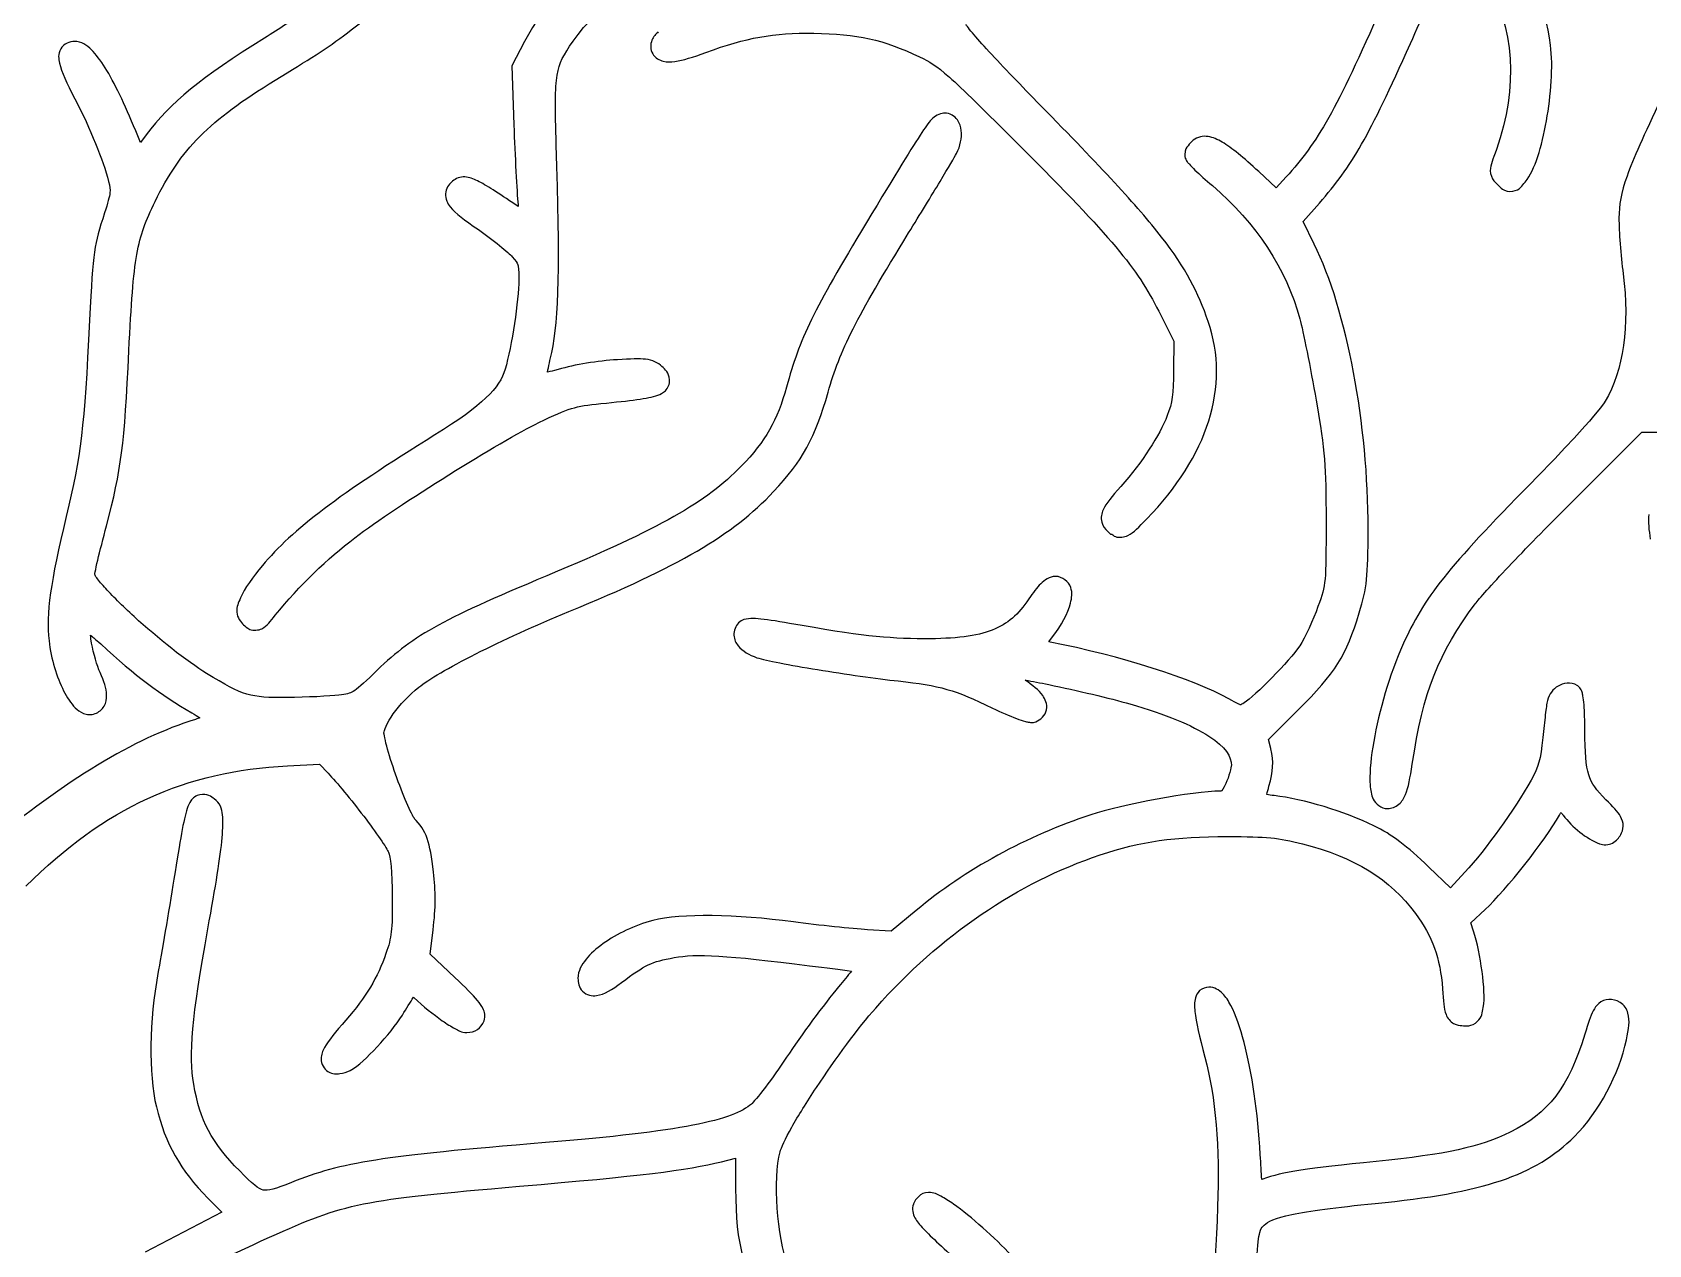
# Model space of a CAD drawing. Extents: x 3 to 173, y 187 to 306.
# Drawn here: x 16.03 to 23.9, y 216.8 to 222.7 of the extents above; entities that cross this region are included whole.
import ezdxf

# ---------------------------------------------------------------- set-up
doc = ezdxf.new("R2010")
doc.units = 0
doc.layers.add('Layer_1', color=7, linetype='CONTINUOUS')

msp = doc.modelspace()

# ---------------------------------------------------------------- linework, layer by layer
at = {"layer": 'Layer_1', "color": 7}
for points in [[(18.424371, 222.657392), (18.361532, 222.538881), (18.372005, 222.251698)], [(16.581107, 222.203189), (16.552995, 222.165707), (16.529844, 222.222482)], [(22.134601, 221.998138), (22.086094, 221.945221), (22.000655, 222.024046)], [(18.3924, 221.863092), (18.392951, 221.854269), (18.367044, 221.871908), (18.366493, 221.871908)], [(22.271302, 221.671268), (22.217834, 221.780409), (22.296107, 221.870257)], [(21.513381, 221.344395), (21.587244, 221.197773), (21.586141, 221.057215)], [(23.506024, 220.394653), (23.86707, 220.754596), (23.955265, 220.754596)], [(21.263681, 220.272834), (21.278012, 220.257953), (21.285729, 220.257953)], [(20.984766, 219.732644), (20.9776, 219.733745), (20.996893, 219.758549)], [(22.059635, 219.212847), (22.059635, 219.213398), (22.049162, 219.258598), (22.19303, 219.402464)], [(17.270126, 219.129614), (17.425018, 219.13733), (17.46691, 219.093786)], [(23.00497, 218.611471), (22.934965, 218.535954), (22.829683, 218.636826)], [(23.047413, 218.324288), (23.034184, 218.36563), (23.104188, 218.430674)], [(20.332127, 218.425159), (20.210859, 218.323737), (20.094553, 218.331453)], [(18.085373, 218.09829), (17.964657, 218.212392), (17.978989, 218.331453)], [(17.883077, 218.00293), (17.886936, 217.999622)], [(19.383485, 217.201464), (19.451836, 217.218549), (19.452387, 217.070273)], [(16.881519, 217.023971), (16.94987, 216.955069), (16.576146, 216.761042)], [(20.318346, 216.995859), (20.318346, 216.995309)]]:
    msp.add_lwpolyline(points, dxfattribs=at)
for points in [[(21.757018, 218.051988)], [(20.39276, 217.052083)]]:
    msp.add_lwpolyline(points, close=True, dxfattribs=at)
for points in [[(23.42224, 222.640303), (23.398267, 222.829689), (23.319371, 223.048343), (23.223802, 223.152382)], [(18.855972, 223.103876), (18.666409, 222.992709), (18.522583, 222.844195), (18.424371, 222.657392)], [(18.660291, 222.659046), (18.783051, 222.838559), (19.027274, 222.997123), (19.366398, 223.106631)], [(17.209492, 222.469426), (17.53444, 222.667992), (17.564568, 222.690426), (17.981194, 223.05151)], [(22.739835, 222.648019), (22.797685, 222.777102), (22.866373, 222.929494), (22.89197, 222.985916)], [(23.101984, 222.987569), (23.247358, 222.715281), (23.265762, 222.442384), (23.158759, 222.131533)], [(17.357769, 222.804015), (17.300882, 222.765827), (17.229438, 222.719605), (17.157127, 222.674481)], [(22.600929, 222.831024), (22.376838, 222.322592), (22.28907, 222.167124), (22.134601, 221.998138)], [(19.075907, 222.704797), (19.063306, 222.693621), (19.052268, 222.681937), (19.044488, 222.664007)], [(19.307969, 222.604475), (19.506, 222.677371), (19.636149, 222.700262), (19.833277, 222.698182)], [(19.833277, 222.698182), (20.041149, 222.695924), (20.176514, 222.666022), (20.348112, 222.583529)], [(20.606081, 222.699285), (20.585953, 222.722653), (20.570744, 222.745378), (20.574662, 222.737868)], [(20.68766, 222.608333), (20.65424, 222.644641), (20.626208, 222.675903), (20.606081, 222.699285)], [(16.164388, 222.622114), (16.149981, 222.596432), (16.153962, 222.573487), (16.158876, 222.552109)], [(16.231085, 222.657942), (16.210703, 222.657942), (16.178795, 222.647811), (16.164388, 222.622114)], [(16.314319, 222.617153), (16.291634, 222.639194), (16.266343, 222.657942), (16.231085, 222.657942)], [(16.381016, 222.530062), (16.358319, 222.566389), (16.337003, 222.595117), (16.314319, 222.617153)], [(17.157127, 222.674481), (16.848303, 222.481754), (16.699297, 222.360994), (16.581107, 222.203189)], [(18.583121, 222.493681), (18.593854, 222.556887), (18.613359, 222.590424), (18.660291, 222.659046)], [(19.044488, 222.664007), (19.036707, 222.646058), (19.036022, 222.617243), (19.048346, 222.59731)], [(19.156936, 222.560928), (19.196492, 222.566375), (19.24398, 222.580938), (19.307969, 222.604475)], [(20.937912, 222.346507), (20.843499, 222.442768), (20.754503, 222.535718), (20.68766, 222.608333)], [(22.296107, 221.870257), (22.458731, 222.056631), (22.535136, 222.191285), (22.739835, 222.648019)], [(23.402396, 222.271541), (23.424991, 222.397779), (23.435512, 222.535444), (23.42224, 222.640303)], [(16.158876, 222.552109), (16.168703, 222.509352), (16.192876, 222.457923), (16.233841, 222.378477)], [(16.529844, 222.222482), (16.476159, 222.354339), (16.426407, 222.457404), (16.381016, 222.530062)], [(19.048346, 222.59731), (19.060047, 222.578373), (19.081188, 222.565865), (19.10016, 222.561479)], [(19.10016, 222.561479), (19.119134, 222.557104), (19.137158, 222.558219), (19.156936, 222.560928)], [(20.348112, 222.583529), (20.399151, 222.559004), (20.428019, 222.542296), (20.493633, 222.484311)], [(16.624653, 221.879077), (16.749638, 222.133559), (16.885637, 222.271529), (17.209492, 222.469426)], [(18.578711, 222.154684), (18.572928, 222.33346), (18.572385, 222.430474), (18.583121, 222.493681)], [(20.493633, 222.484311), (20.559247, 222.426323), (20.658513, 222.328281), (20.83704, 222.149722)], [(16.233841, 222.378477), (16.310597, 222.229617), (16.370034, 222.083107), (16.397552, 221.976641)], [(23.962982, 222.383989), (23.875564, 222.197909), (23.824724, 222.085943), (23.794861, 222.002549)], [(20.471033, 222.309576), (20.457117, 222.309576), (20.428537, 222.299627), (20.412604, 222.284218)], [(20.532769, 222.277052), (20.520569, 222.29424), (20.495929, 222.309576), (20.471033, 222.309576)], [(21.527713, 221.705442), (21.408731, 221.858212), (21.230233, 222.048467), (20.937912, 222.346507)], [(18.372005, 222.251698), (18.37759, 222.100384), (18.386993, 221.92752), (18.3924, 221.863092)], [(20.359688, 222.214766), (20.314091, 222.146036), (20.236661, 222.018813), (20.089592, 221.775448)], [(20.412604, 222.284218), (20.39667, 222.268809), (20.382486, 222.249129), (20.359688, 222.214766)], [(20.52891, 222.112791), (20.547867, 222.149511), (20.555334, 222.188308), (20.55151, 222.224136)], [(20.55151, 222.224136), (20.549591, 222.242057), (20.544969, 222.259871), (20.532769, 222.277052)], [(23.359952, 222.097356), (23.376866, 222.148401), (23.391098, 222.208422), (23.402396, 222.271541)], [(18.556662, 221.143755), (18.59322, 221.307715), (18.597427, 221.57617), (18.578711, 222.154684)], [(20.83704, 222.149722), (21.287807, 221.698875), (21.406565, 221.556618), (21.513381, 221.344395)], [(21.656697, 222.150273), (21.649678, 222.140592), (21.64016, 222.134327), (21.64016, 222.106175)], [(21.681502, 222.176731), (21.671768, 222.168631), (21.663716, 222.159925), (21.656697, 222.150273)], [(21.754262, 222.194923), (21.730417, 222.198677), (21.701433, 222.193241), (21.681502, 222.176731)], [(21.823164, 222.167361), (21.799714, 222.181359), (21.778106, 222.191141), (21.754262, 222.194923)], [(22.000655, 222.024046), (21.925916, 222.093269), (21.870064, 222.139393), (21.823164, 222.167361)], [(23.158759, 222.131533), (23.140886, 222.079613), (23.130174, 222.061968), (23.128993, 222.028454)], [(20.448433, 221.976091), (20.490505, 222.045907), (20.518474, 222.092589), (20.52891, 222.112791)], [(21.64016, 222.106175), (21.64016, 222.106065), (21.641235, 222.096396), (21.641263, 222.096255)], [(21.641263, 222.096255), (21.641289, 222.096123), (21.642296, 222.091474), (21.642917, 222.08964)], [(21.642917, 222.08964), (21.644158, 222.085915), (21.645683, 222.083459), (21.646775, 222.081371)], [(21.646775, 222.081371), (21.648948, 222.077222), (21.650591, 222.074344), (21.652287, 222.072001)], [(21.652287, 222.072001), (21.65568, 222.067316), (21.659078, 222.063966), (21.66276, 222.059874)], [(21.66276, 222.059874), (21.670129, 222.051718), (21.679162, 222.04243), (21.690321, 222.031762)], [(23.298216, 221.973333), (23.325383, 222.0049), (23.343039, 222.046313), (23.359952, 222.097356)], [(16.397552, 221.976641), (16.404328, 221.950394), (16.406278, 221.939348), (16.404167, 221.920417)], [(18.067734, 221.972783), (18.055359, 221.960422), (18.041019, 221.942227), (18.039071, 221.916559)], [(18.125612, 221.998138), (18.103545, 221.997856), (18.080674, 221.985709), (18.067734, 221.972783)], [(18.187348, 221.982703), (18.16672, 221.992073), (18.147679, 221.998533), (18.125612, 221.998138)], [(18.366493, 221.871908), (18.280889, 221.929541), (18.228514, 221.964026), (18.187348, 221.982703)], [(20.295195, 221.725285), (20.351707, 221.817073), (20.406362, 221.906272), (20.448433, 221.976091)], [(21.690321, 222.031762), (21.712637, 222.010398), (21.74225, 221.983674), (21.775208, 221.955694)], [(23.128993, 222.028454), (23.1284, 222.01169), (23.1374, 221.989211), (23.146081, 221.978845)], [(23.146081, 221.978845), (23.154762, 221.968488), (23.160174, 221.964774), (23.166476, 221.958452)], [(23.238134, 221.928133), (23.275632, 221.935724), (23.282243, 221.954774), (23.298216, 221.973333)], [(23.794861, 222.002549), (23.764998, 221.919152), (23.756505, 221.861644), (23.755725, 221.798048)], [(16.404167, 221.920417), (16.40205, 221.90148), (16.394335, 221.87278), (16.37826, 221.822852)], [(18.039071, 221.916559), (18.037124, 221.890876), (18.048839, 221.868536), (18.062222, 221.852065)], [(21.775208, 221.955694), (21.988184, 221.774894), (22.135966, 221.548755), (22.201298, 221.306363)], [(23.166476, 221.958452), (23.172975, 221.951961), (23.178738, 221.945492), (23.189076, 221.938606)], [(23.189076, 221.938606), (23.199411, 221.93172), (23.219384, 221.924323), (23.238134, 221.928133)], [(16.37826, 221.822852), (16.325676, 221.659499), (16.323345, 221.652224), (16.305499, 221.299748)], [(16.535356, 221.620556), (16.553221, 221.720564), (16.578047, 221.78418), (16.624653, 221.879077)], [(18.062222, 221.852065), (18.088991, 221.819127), (18.129625, 221.790281), (18.199475, 221.741824)], [(18.199475, 221.741824), (18.268118, 221.694201), (18.349515, 221.626347), (18.364288, 221.609532)], [(20.089592, 221.775448), (19.832368, 221.349806), (19.764476, 221.210594), (19.700434, 220.974532)], [(23.755725, 221.798048), (23.755047, 221.733851), (23.764329, 221.615806), (23.77612, 221.526299)], [(19.903281, 220.950278), (19.961482, 221.155431), (20.0383, 221.308048), (20.295195, 221.725285)], [(21.754813, 221.293686), (21.705917, 221.435737), (21.646694, 221.552673), (21.527713, 221.705442)], [(22.533681, 220.282757), (22.534301, 220.790667), (22.431143, 221.346913), (22.271302, 221.671268)], [(16.496771, 221.151471), (16.507947, 221.383441), (16.517492, 221.520547), (16.535356, 221.620556)], [(18.364288, 221.609532), (18.382647, 221.588648), (18.387886, 221.580943), (18.391298, 221.569843)], [(18.391298, 221.569843), (18.394713, 221.558752), (18.396287, 221.537969), (18.396259, 221.497634)], [(23.77612, 221.526299), (23.809278, 221.275138), (23.775809, 221.054096), (23.689028, 220.90563)], [(18.396259, 221.497634), (18.396196, 221.397727), (18.362353, 221.172717), (18.329562, 221.061623)], [(16.305499, 221.299748), (16.27862, 220.769043), (16.264456, 220.64771), (16.191398, 220.34394)], [(21.455504, 220.332917), (21.752255, 220.637384), (21.863199, 220.978816), (21.754813, 221.293686)], [(22.201298, 221.306363), (22.216354, 221.250503), (22.253232, 221.067945), (22.280121, 220.910592)], [(16.38763, 220.298742), (16.460093, 220.574936), (16.474428, 220.687642), (16.496771, 221.151471)], [(18.536268, 221.047292), (18.541681, 221.074695), (18.54876, 221.108305), (18.556662, 221.143755)], [(18.876367, 221.107924), (18.78088, 221.102365), (18.668701, 221.083995), (18.588082, 221.060519)], [(19.014171, 221.110131), (18.982192, 221.113264), (18.942981, 221.111875), (18.876367, 221.107924)], [(19.092995, 221.075404), (19.076098, 221.092281), (19.04615, 221.106985), (19.014171, 221.110131)], [(18.329562, 221.061623), (18.302203, 220.968936), (18.22159, 220.887224), (17.987808, 220.741919)], [(18.588082, 221.060519), (18.560935, 221.052617), (18.552265, 221.051158), (18.536268, 221.047292)], [(19.131029, 221.009257), (19.128263, 221.046908), (19.108993, 221.059413), (19.092995, 221.075404)], [(21.586141, 221.057215), (21.585295, 220.938529), (21.579806, 220.898569), (21.555273, 220.836175)], [(19.073151, 220.935396), (19.085944, 220.940025), (19.097896, 220.94535), (19.110083, 220.956893)], [(19.110083, 220.956893), (19.122269, 220.968436), (19.132417, 220.990432), (19.131029, 221.009257)], [(19.700434, 220.974532), (19.656598, 220.812963), (19.598286, 220.710558), (19.479948, 220.589231)], [(19.637044, 220.465208), (19.777383, 220.614312), (19.84053, 220.729086), (19.903281, 220.950278)], [(18.493824, 220.801451), (18.644611, 220.874112), (18.664749, 220.880535), (18.79589, 220.894053)], [(18.79589, 220.894053), (18.943914, 220.909322), (19.021976, 220.916885), (19.073151, 220.935396)], [(22.280121, 220.910592), (22.324357, 220.651706), (22.328208, 220.599684), (22.328629, 220.320239)], [(23.689028, 220.90563), (23.68068, 220.89135), (23.633162, 220.832041), (23.563902, 220.7557)], [(17.597548, 220.240864), (17.807225, 220.398991), (18.309755, 220.712748), (18.493824, 220.801451)], [(21.555273, 220.836175), (21.516159, 220.736647), (21.436155, 220.612483), (21.329275, 220.490563)], [(17.987808, 220.741919), (17.519934, 220.451128), (17.294827, 220.282565), (17.147205, 220.105265)], [(23.563902, 220.7557), (23.494642, 220.679356), (23.40112, 220.581162), (23.29105, 220.469066)], [(19.479948, 220.589231), (19.306572, 220.411479), (19.092965, 220.290019), (18.533511, 220.055656)], [(21.329275, 220.490563), (21.284292, 220.439252), (21.258224, 220.41085), (21.242734, 220.377014)], [(18.639896, 219.880921), (19.176392, 220.101317), (19.437245, 220.252926), (19.637044, 220.465208)], [(23.29105, 220.469066), (22.902438, 220.073306), (22.797071, 219.937487), (22.691879, 219.693508)], [(16.191398, 220.34394), (16.114803, 220.025481), (16.092202, 219.871633), (16.107613, 219.738706)], [(21.242734, 220.377014), (21.23499, 220.360109), (21.230563, 220.337537), (21.23612, 220.316932)], [(21.362348, 220.251338), (21.394421, 220.267198), (21.41472, 220.291063), (21.455504, 220.332917)], [(22.328629, 220.320239), (22.32884, 220.169849), (22.328652, 220.09145), (22.323667, 220.040221)], [(23.21829, 220.099753), (23.300444, 220.18657), (23.403127, 220.291876), (23.506024, 220.394653)], [(23.900694, 220.353863), (23.897957, 220.318221), (23.901006, 220.27772), (23.908412, 220.233699)], [(16.345187, 220.131173), (16.355954, 220.176684), (16.371225, 220.23621), (16.38763, 220.298742)], [(17.209492, 219.863282), (17.327632, 220.007348), (17.463964, 220.140125), (17.597548, 220.240864)], [(21.23612, 220.316932), (21.24168, 220.296329), (21.253583, 220.282927), (21.263681, 220.272834)], [(21.285729, 220.257953), (21.291295, 220.253999), (21.293943, 220.249311), (21.302266, 220.246376)], [(21.302266, 220.246376), (21.321372, 220.239603), (21.346312, 220.243407), (21.362348, 220.251338)], [(22.490135, 219.874306), (22.528403, 220.000645), (22.533258, 220.046165), (22.533681, 220.282757)], [(16.332509, 220.074949), (16.33541, 220.088862), (16.339805, 220.108417), (16.345187, 220.131173)], [(17.147205, 220.105265), (17.102068, 220.051056), (17.058827, 219.991964), (17.040269, 219.947618)], [(23.055681, 219.918953), (23.072883, 219.941898), (23.136136, 220.012936), (23.21829, 220.099753)], [(16.330304, 220.063372), (16.330646, 220.065717), (16.330596, 220.065813), (16.332509, 220.074949)], [(16.336367, 220.050144), (16.332492, 220.055842), (16.331145, 220.060696), (16.330304, 220.063372)], [(16.377157, 220.000535), (16.359245, 220.020573), (16.344775, 220.037786), (16.336367, 220.050144)], [(18.533511, 220.055656), (17.998277, 219.83143), (17.878991, 219.763415), (17.687947, 219.578302)], [(20.939015, 220.01652), (20.919999, 219.99795), (20.901836, 219.973631), (20.881137, 219.942657)], [(21.011775, 220.052348), (20.978775, 220.052348), (20.958032, 220.035076), (20.939015, 220.01652)], [(21.085087, 219.998881), (21.076304, 220.026088), (21.04192, 220.052348), (21.011775, 220.052348)], [(22.323667, 220.040221), (22.318683, 219.988992), (22.309824, 219.963505), (22.289492, 219.905175)], [(16.522127, 219.856667), (16.464379, 219.909327), (16.412984, 219.960468), (16.377157, 220.000535)], [(17.040269, 219.947618), (17.030143, 219.923376), (17.02118, 219.90629), (17.02263, 219.878714)], [(20.881137, 219.942657), (20.829589, 219.865509), (20.778403, 219.820887), (20.702543, 219.791073)], [(21.083984, 219.922814), (21.090461, 219.948014), (21.093872, 219.971678), (21.085087, 219.998881)], [(16.875456, 219.579956), (16.779821, 219.637928), (16.637622, 219.751344), (16.522127, 219.856667)], [(17.02263, 219.878714), (17.024069, 219.851144), (17.042338, 219.829305), (17.055703, 219.816427)], [(17.143898, 219.797688), (17.173266, 219.813351), (17.183556, 219.831662), (17.209492, 219.863282)], [(18.186797, 219.675316), (18.316743, 219.740958), (18.475479, 219.813374), (18.639896, 219.880921)], [(19.515226, 219.846193), (19.501041, 219.844782), (19.484573, 219.843072), (19.46727, 219.825797)], [(19.561528, 219.846193), (19.54366, 219.847605), (19.529411, 219.847605), (19.515226, 219.846193)], [(19.715317, 219.823593), (19.646251, 219.835729), (19.597264, 219.843399), (19.561528, 219.846193)], [(20.996893, 219.758549), (21.040974, 219.815287), (21.071031, 219.872409), (21.083984, 219.922814)], [(22.19303, 219.402464), (22.375418, 219.584209), (22.427241, 219.666644), (22.490135, 219.874306)], [(22.289492, 219.905175), (22.267883, 219.843013), (22.224519, 219.751096), (22.200746, 219.715005)], [(22.748655, 219.13733), (22.801726, 219.490452), (22.876635, 219.680247), (23.055681, 219.918953)], [(17.055703, 219.816427), (17.062719, 219.809654), (17.070074, 219.801125), (17.086571, 219.79438)], [(17.086571, 219.79438), (17.103067, 219.787635), (17.129213, 219.78987), (17.143898, 219.797688)], [(19.46727, 219.825797), (19.452549, 219.811096), (19.44297, 219.787629), (19.444119, 219.766268)], [(20.371814, 219.748629), (20.183569, 219.749194), (20.059262, 219.763192), (19.715317, 219.823593)], [(20.702543, 219.791073), (20.626684, 219.761259), (20.522503, 219.748113), (20.371814, 219.748629)], [(16.107613, 219.738706), (16.117914, 219.649908), (16.145197, 219.562157), (16.17872, 219.49562)], [(16.314319, 219.727683), (16.310613, 219.745406), (16.312062, 219.74995), (16.309909, 219.766268)], [(16.309909, 219.766268), (16.327477, 219.751113), (16.331378, 219.748996), (16.359518, 219.723272)], [(16.356211, 219.584367), (16.341736, 219.617396), (16.325336, 219.674952), (16.314319, 219.727683)], [(16.359518, 219.723272), (16.530226, 219.567208), (16.649475, 219.476686), (16.803798, 219.387582)], [(19.444119, 219.766268), (19.445276, 219.744904), (19.454104, 219.728095), (19.465065, 219.714452)], [(19.465065, 219.714452), (19.486985, 219.687161), (19.518026, 219.669308), (19.556016, 219.656577)], [(21.855686, 219.455381), (21.680272, 219.554333), (21.326165, 219.664976), (20.984766, 219.732644)], [(22.200746, 219.715005), (22.150509, 219.638732), (21.981555, 219.468797), (21.929549, 219.436641)], [(22.691879, 219.693508), (22.626893, 219.542788), (22.578829, 219.364375), (22.55628, 219.220563)], [(17.909535, 219.512708), (17.954575, 219.549005), (18.056851, 219.609674), (18.186797, 219.675316)], [(19.556016, 219.656577), (19.580309, 219.648449), (19.617091, 219.640603), (19.668463, 219.630669)], [(19.668463, 219.630669), (19.719836, 219.620735), (19.783513, 219.609841), (19.851467, 219.598699)], [(16.388181, 219.473573), (16.386968, 219.507916), (16.375126, 219.541196), (16.356211, 219.584367)], [(17.267921, 219.462549), (17.083074, 219.461138), (17.057452, 219.469633), (16.875456, 219.579956)], [(17.687947, 219.578302), (17.636366, 219.528324), (17.608282, 219.503344), (17.589831, 219.492312)], [(19.851467, 219.598699), (19.987375, 219.576375), (20.139844, 219.554246), (20.245035, 219.543025)], [(20.245035, 219.543025), (20.447548, 219.521406), (20.521291, 219.499941), (20.703095, 219.411286)], [(20.948385, 219.473019), (20.931285, 219.498222), (20.896024, 219.522789), (20.863498, 219.547436)], [(20.863498, 219.547436), (20.900341, 219.54055), (20.934189, 219.534417), (20.9776, 219.525386)], [(23.552326, 219.520977), (23.520166, 219.540874), (23.483881, 219.533263), (23.459171, 219.51822)], [(16.17872, 219.49562), (16.195481, 219.462354), (16.21332, 219.434211), (16.235495, 219.412387)], [(16.376055, 219.420656), (16.386045, 219.437815), (16.388785, 219.456399), (16.388181, 219.473573)], [(17.519275, 219.474123), (17.477693, 219.46893), (17.359766, 219.46317), (17.267921, 219.462549)], [(17.589831, 219.492312), (17.571379, 219.481277), (17.558822, 219.47909), (17.519275, 219.474123)], [(17.784961, 219.383174), (17.81634, 219.426289), (17.861316, 219.473846), (17.909535, 219.512708)], [(20.967127, 219.403017), (20.97228, 219.431716), (20.960905, 219.454588), (20.948385, 219.473019)], [(20.9776, 219.525386), (21.11595, 219.49656), (21.275258, 219.459433), (21.373372, 219.431129)], [(21.911359, 219.426168), (21.911464, 219.42645), (21.894126, 219.433703), (21.855686, 219.455381)], [(23.459171, 219.51822), (23.434462, 219.503234), (23.414865, 219.479513), (23.407357, 219.447665)], [(23.560043, 219.514913), (23.55787, 219.516888), (23.552445, 219.520893), (23.552326, 219.520977)], [(23.565556, 219.509401), (23.564144, 219.511094), (23.562205, 219.512909), (23.560043, 219.514913)], [(23.571068, 219.500581), (23.569741, 219.503121), (23.568358, 219.505929), (23.565556, 219.509401)], [(23.576029, 219.488454), (23.574984, 219.491728), (23.573743, 219.495614), (23.571068, 219.500581)], [(23.580438, 219.470265), (23.579394, 219.476389), (23.578125, 219.481878), (23.576029, 219.488454)], [(23.585399, 219.427271), (23.584073, 219.444205), (23.582549, 219.458042), (23.580438, 219.470265)], [(16.235495, 219.412387), (16.246583, 219.401465), (16.258928, 219.391869), (16.275182, 219.385378)], [(16.275182, 219.385378), (16.291438, 219.378887), (16.313017, 219.376824), (16.332509, 219.384275)], [(16.332509, 219.384275), (16.348965, 219.390596), (16.366064, 219.403494), (16.376055, 219.420656)], [(16.803798, 219.387582), (16.819264, 219.378664), (16.82952, 219.371569), (16.842934, 219.363328)], [(17.73921, 219.292222), (17.73921, 219.297302), (17.753581, 219.340056), (17.784961, 219.383174)], [(20.703095, 219.411286), (20.745655, 219.390515), (20.786804, 219.373121), (20.819952, 219.360574)], [(20.914761, 219.344589), (20.936611, 219.352971), (20.961973, 219.374315), (20.967127, 219.403017)], [(21.373372, 219.431129), (21.547696, 219.380837), (21.676851, 219.327175), (21.758121, 219.274033)], [(21.929549, 219.436641), (21.919375, 219.430347), (21.913879, 219.427381), (21.911359, 219.426168)], [(23.396884, 219.378213), (23.392941, 219.346336), (23.388663, 219.306991), (23.384757, 219.267968)], [(23.407357, 219.447665), (23.403445, 219.431098), (23.400826, 219.410087), (23.396884, 219.378213)], [(23.589809, 219.302145), (23.589809, 219.349403), (23.588033, 219.39343), (23.585399, 219.427271)], [(16.821437, 219.356163), (16.518365, 219.261912), (16.192964, 219.063698), (15.799484, 218.737148)], [(16.842934, 219.363328), (16.835034, 219.360788), (16.829923, 219.358815), (16.821437, 219.356163)], [(20.819952, 219.360574), (20.836527, 219.354308), (20.851117, 219.349132), (20.864049, 219.345689)], [(20.864049, 219.345689), (20.870515, 219.343996), (20.876416, 219.342734), (20.883342, 219.341831)], [(20.883342, 219.341831), (20.890268, 219.340985), (20.896581, 219.337561), (20.914761, 219.344589)], [(23.60855, 219.086618), (23.594614, 219.130856), (23.589809, 219.19483), (23.589809, 219.302145)], [(17.756849, 219.210643), (17.745109, 219.251898), (17.73921, 219.289129), (17.73921, 219.292222)], [(21.758121, 219.274033), (21.83939, 219.220891), (21.867744, 219.174081), (21.867813, 219.131818)], [(22.55628, 219.220563), (22.545006, 219.148659), (22.53986, 219.085796), (22.543602, 219.035908)], [(23.384757, 219.267968), (23.373522, 219.15574), (23.365236, 219.127723), (23.327431, 219.060713)], [(17.8026, 219.070633), (17.785048, 219.11959), (17.76859, 219.169385), (17.756849, 219.210643)], [(22.050816, 219.030947), (22.071726, 219.102783), (22.074342, 219.149133), (22.059635, 219.212847)], [(22.715582, 218.990157), (22.73013, 219.025387), (22.738557, 219.070164), (22.748655, 219.13733)], [(15.994614, 218.54312), (16.379539, 218.9264), (16.771462, 219.105704), (17.270126, 219.129614)], [(17.46691, 219.093786), (17.509912, 219.049133), (17.579841, 218.96393), (17.640542, 218.884324)], [(17.855516, 218.936137), (17.839119, 218.973424), (17.820151, 219.021678), (17.8026, 219.070633)], [(21.867813, 219.131818), (21.867822, 219.127444), (21.855188, 219.073867), (21.840803, 219.044174)], [(23.327431, 219.060713), (23.243821, 218.912501), (23.108767, 218.724067), (23.00497, 218.611471)], [(23.692335, 218.964799), (23.64457, 219.012571), (23.622487, 219.042382), (23.60855, 219.086618)], [(16.842383, 218.989053), (16.823527, 218.9853), (16.807543, 218.972007), (16.798837, 218.959841)], [(16.912387, 218.96921), (16.897714, 218.978496), (16.880092, 218.996561), (16.842383, 218.989053)], [(21.813793, 219.006692), (21.682562, 219.006447), (21.334311, 218.940412), (21.183203, 218.890936)], [(21.818754, 219.006692), (21.817202, 219.005281), (21.823488, 219.006709), (21.813793, 219.006692)], [(21.840803, 219.044174), (21.828924, 219.019649), (21.820315, 219.008109), (21.818754, 219.006692)], [(22.039792, 218.990157), (22.043305, 219.003055), (22.046379, 219.015698), (22.050816, 219.030947)], [(22.076172, 218.984645), (22.06168, 218.986339), (22.051633, 218.988351), (22.039792, 218.990157)], [(22.561241, 218.838019), (22.421498, 218.906405), (22.217045, 218.968728), (22.076172, 218.984645)], [(22.543602, 219.035908), (22.545465, 219.01096), (22.548673, 218.989598), (22.559037, 218.968107)], [(22.683611, 218.942752), (22.698933, 218.955988), (22.708308, 218.972541), (22.715582, 218.990157)], [(16.780647, 218.921255), (16.761935, 218.865296), (16.747169, 218.769925), (16.716155, 218.577847)], [(16.798837, 218.959841), (16.79013, 218.947677), (16.785323, 218.935231), (16.780647, 218.921255)], [(16.952626, 218.890936), (16.949222, 218.920172), (16.942172, 218.950355), (16.912387, 218.96921)], [(17.877565, 218.889835), (17.871384, 218.90135), (17.863715, 218.917493), (17.855516, 218.936137)], [(22.559037, 218.968107), (22.5694, 218.94663), (22.597085, 218.921142), (22.62849, 218.921806)], [(22.62849, 218.921806), (22.646611, 218.92237), (22.66829, 218.929544), (22.683611, 218.942752)], [(23.465234, 218.889285), (23.468119, 218.894422), (23.470508, 218.897362), (23.473503, 218.901963)], [(23.473503, 218.901963), (23.477163, 218.897616), (23.48042, 218.894633), (23.483976, 218.889835)], [(23.763442, 218.88267), (23.748563, 218.908691), (23.727671, 218.929459), (23.692335, 218.964799)], [(16.950972, 218.779591), (16.955237, 218.826496), (16.956018, 218.861709), (16.952626, 218.890936)], [(17.640542, 218.884324), (17.670893, 218.844519), (17.699201, 218.805756), (17.72102, 218.774079)], [(17.886936, 218.87385), (17.89028, 218.87052), (17.883743, 218.878321), (17.877565, 218.889835)], [(17.949774, 218.775733), (17.936016, 218.815975), (17.914119, 218.846681), (17.886936, 218.87385)], [(21.183203, 218.890936), (20.872096, 218.789082), (20.56797, 218.622958), (20.332127, 218.425159)], [(22.829683, 218.636826), (22.722785, 218.73971), (22.650466, 218.794362), (22.561241, 218.838019)], [(23.104188, 218.430674), (23.206443, 218.525393), (23.396074, 218.76629), (23.465234, 218.889285)], [(23.483976, 218.889835), (23.528454, 218.82986), (23.596095, 218.774867), (23.660916, 218.750378)], [(23.77612, 218.836368), (23.7766, 218.853443), (23.770881, 218.869662), (23.763442, 218.88267)], [(23.764544, 218.795026), (23.76994, 218.805101), (23.775646, 218.819297), (23.77612, 218.836368)], [(16.881519, 218.335864), (16.919653, 218.545671), (16.942444, 218.685783), (16.950972, 218.779591)], [(17.72102, 218.774079), (17.742839, 218.742403), (17.759052, 218.714742), (17.761259, 218.709589)], [(17.980643, 218.612575), (17.971284, 218.687169), (17.963531, 218.735491), (17.949774, 218.775733)], [(21.228954, 218.695808), (21.428166, 218.761958), (21.589534, 218.785106), (21.849622, 218.785103)], [(21.849622, 218.785103), (22.043457, 218.785103), (22.093527, 218.780361), (22.213976, 218.749825)], [(22.213976, 218.749825), (22.466471, 218.685809), (22.642504, 218.575903), (22.764088, 218.410828)], [(23.660916, 218.750378), (23.679853, 218.743238), (23.704996, 218.743752), (23.724306, 218.753686)], [(23.724306, 218.753686), (23.743615, 218.76362), (23.75598, 218.779029), (23.764544, 218.795026)], [(17.761259, 218.709589), (17.770149, 218.688817), (17.779579, 218.618733), (17.78, 218.486895)], [(20.134792, 217.950013), (20.44776, 218.304052), (20.829118, 218.563036), (21.228954, 218.695808)], [(17.978989, 218.331453), (17.991344, 218.436618), (17.992061, 218.520994), (17.980643, 218.612575)], [(16.716155, 218.577847), (16.690656, 218.419927), (16.655442, 218.212429), (16.637882, 218.117582)], [(17.78, 218.486895), (17.780423, 218.32928), (17.776658, 218.294502), (17.749132, 218.2157)], [(19.048346, 218.376104), (18.959445, 218.352961), (18.873997, 218.311192), (18.807465, 218.263655)], [(19.734058, 218.369488), (19.453034, 218.406459), (19.189377, 218.412807), (19.048346, 218.376104)], [(20.094553, 218.331453), (20.022434, 218.336138), (19.857992, 218.353184), (19.734058, 218.369488)], [(22.764088, 218.410828), (22.847284, 218.297872), (22.88469, 218.194479), (22.89638, 218.043719)], [(16.812617, 217.579046), (16.788041, 217.720081), (16.802951, 217.903539), (16.881519, 218.335864)], [(23.088754, 218.127505), (23.079768, 218.196565), (23.065499, 218.269328), (23.047413, 218.324288)], [(17.749132, 218.2157), (17.708229, 218.098586), (17.652396, 218.004676), (17.553451, 217.891034)], [(18.807465, 218.263655), (18.774199, 218.239892), (18.745468, 218.214596), (18.723681, 218.187588)], [(18.896211, 218.074035), (19.012951, 218.161169), (19.041831, 218.175435), (19.153077, 218.195854)], [(19.153077, 218.195854), (19.259081, 218.215299), (19.406726, 218.207792), (19.812331, 218.156168)], [(16.637882, 218.117582), (16.596236, 217.892516), (16.591553, 217.631167), (16.630716, 217.468801)], [(18.723681, 218.187588), (18.701893, 218.160579), (18.684544, 218.131183), (18.684544, 218.094432)], [(19.812331, 218.156168), (19.891583, 218.146092), (19.96381, 218.136836), (20.016832, 218.13026)], [(20.016832, 218.13026), (19.997937, 218.106864), (19.978437, 218.08321), (19.953442, 218.053092)], [(23.094266, 217.952217), (23.102925, 217.998312), (23.09774, 218.058445), (23.088754, 218.127505)], [(18.194514, 217.986944), (18.171163, 218.015217), (18.136166, 218.050343), (18.085373, 218.09829)], [(18.684544, 218.094432), (18.684544, 218.074479), (18.68815, 218.051221), (18.706593, 218.031592)], [(18.774944, 218.010645), (18.81626, 218.016798), (18.849368, 218.039077), (18.896211, 218.074035)], [(19.953442, 218.053092), (19.883891, 217.969269), (19.771514, 217.817236), (19.700434, 217.710234)], [(21.712921, 218.0349), (21.700935, 218.023978), (21.695653, 218.011331), (21.692526, 218.000175)], [(21.757018, 218.051988), (21.743, 218.051988), (21.724908, 218.045822), (21.712921, 218.0349)], [(21.824266, 218.021119), (21.808019, 218.037347), (21.785459, 218.051988), (21.757018, 218.051988)], [(22.89638, 218.043719), (22.901243, 217.981105), (22.901377, 217.949999), (22.913468, 217.918043)], [(17.829058, 217.915839), (17.848328, 217.947016), (17.8688, 217.980129), (17.883077, 218.00293)], [(17.886936, 217.999622), (17.930043, 217.9589), (17.979707, 217.918884), (18.023637, 217.888277)], [(18.222075, 217.946705), (18.215169, 217.960901), (18.206189, 217.972811), (18.194514, 217.986944)], [(18.706593, 218.031592), (18.725036, 218.011978), (18.754285, 218.007569), (18.774944, 218.010645)], [(21.692526, 218.000175), (21.686272, 217.97782), (21.687066, 217.95809), (21.68977, 217.932924)], [(21.865056, 217.96214), (21.853017, 217.985141), (21.840514, 218.004888), (21.824266, 218.021119)], [(21.929549, 217.782443), (21.910434, 217.855347), (21.889136, 217.916169), (21.865056, 217.96214)], [(23.657057, 217.972613), (23.644877, 217.961748), (23.637358, 217.950035), (23.630599, 217.936785)], [(23.705564, 217.991906), (23.688713, 217.991906), (23.669237, 217.983507), (23.657057, 217.972613)], [(23.761788, 217.977575), (23.74299, 217.989118), (23.723428, 217.991906), (23.705564, 217.991906)], [(23.799271, 217.925759), (23.79392, 217.945204), (23.780588, 217.96604), (23.761788, 217.977575)], [(17.553451, 217.891034), (17.50246, 217.832473), (17.469784, 217.792626), (17.450373, 217.758189)], [(17.705586, 217.760947), (17.75294, 217.811682), (17.79973, 217.868394), (17.829058, 217.915839)], [(18.023637, 217.888277), (18.045602, 217.87298), (18.065896, 217.860114), (18.084271, 217.850242)], [(18.143251, 217.830952), (18.182798, 217.830952), (18.212462, 217.849776), (18.227035, 217.887726)], [(18.227035, 217.887726), (18.236304, 217.911828), (18.228983, 217.932518), (18.222075, 217.946705)], [(19.845955, 217.562508), (19.938932, 217.703001), (20.050903, 217.855118), (20.134792, 217.950013)], [(21.68977, 217.932924), (21.695197, 217.882598), (21.711258, 217.812455), (21.738277, 217.711338)], [(22.913468, 217.918043), (22.919513, 217.902069), (22.933681, 217.883654), (22.950399, 217.875049)], [(23.024262, 217.864023), (23.037244, 217.865716), (23.053968, 217.872438), (23.065603, 217.883868)], [(23.065603, 217.883868), (23.088873, 217.9067), (23.089736, 217.928158), (23.094266, 217.952217)], [(23.630599, 217.936785), (23.617083, 217.910284), (23.605735, 217.875721), (23.589809, 217.823233)], [(23.792105, 217.795121), (23.803405, 217.84979), (23.809973, 217.886849), (23.799271, 217.925759)], [(18.084271, 217.850242), (18.102646, 217.840364), (18.113604, 217.830952), (18.143251, 217.830952)], [(22.950399, 217.875049), (22.967118, 217.866441), (22.980163, 217.865789), (22.990638, 217.864576)], [(22.990638, 217.864576), (23.001027, 217.863447), (23.01128, 217.862329), (23.024262, 217.864023)], [(23.589809, 217.823233), (23.511695, 217.565767), (23.410564, 217.435395), (23.225456, 217.345329)], [(17.450373, 217.758189), (17.440668, 217.740974), (17.432954, 217.724735), (17.432734, 217.701965)], [(17.574948, 217.646294), (17.617311, 217.668166), (17.658232, 217.710211), (17.705586, 217.760947)], [(22.008372, 217.236188), (21.997292, 217.44247), (21.967777, 217.636636), (21.929549, 217.782443)], [(23.539097, 217.324936), (23.65705, 217.442699), (23.757838, 217.629324), (23.792105, 217.795121)], [(17.432734, 217.701965), (17.432515, 217.67919), (17.448629, 217.651729), (17.466359, 217.640782)], [(17.466359, 217.640782), (17.490102, 217.626078), (17.507778, 217.628686), (17.524787, 217.630859)], [(17.524787, 217.630859), (17.541797, 217.633117), (17.558499, 217.637771), (17.574948, 217.646294)], [(19.700434, 217.710234), (19.666185, 217.658678), (19.629285, 217.606376), (19.597357, 217.564161)], [(21.738277, 217.711338), (21.790734, 217.515032), (21.812097, 217.27227), (21.800564, 216.981528)], [(17.03641, 217.156263), (16.898874, 217.295712), (16.843776, 217.400193), (16.812617, 217.579046)], [(19.597357, 217.564161), (19.565428, 217.521947), (19.535137, 217.487414), (19.529006, 217.482032)], [(19.72579, 217.369033), (19.757437, 217.424882), (19.799466, 217.492263), (19.845955, 217.562508)], [(16.630716, 217.468801), (16.673884, 217.289833), (16.747404, 217.159438), (16.881519, 217.023971)], [(19.529006, 217.482032), (19.487482, 217.445591), (19.402165, 217.409619), (19.243477, 217.378953)], [(19.243477, 217.378953), (19.084788, 217.348287), (18.854938, 217.321676), (18.526345, 217.294619)], [(19.669015, 217.249969), (19.673079, 217.265576), (19.694144, 217.313181), (19.72579, 217.369033)], [(23.225456, 217.345329), (23.076963, 217.273077), (22.916966, 217.23719), (22.572266, 217.202564)], [(18.526345, 217.294619), (17.726409, 217.22874), (17.534872, 217.198743), (17.289418, 217.100592)], [(19.708151, 216.694897), (19.653335, 216.836336), (19.634489, 217.117486), (19.669015, 217.249969)], [(22.567305, 216.998063), (23.096033, 217.050605), (23.346171, 217.132322), (23.539097, 217.324936)], [(18.400117, 217.081849), (18.981667, 217.131464), (19.21616, 217.159302), (19.383485, 217.201464)], [(22.015538, 217.115473), (22.013308, 217.147966), (22.010893, 217.189235), (22.008372, 217.236188)], [(22.572266, 217.202564), (22.233345, 217.16852), (22.118926, 217.151838), (22.020499, 217.117127)], [(17.151063, 217.06366), (17.130122, 217.068204), (17.099365, 217.09243), (17.03641, 217.156263)], [(17.289418, 217.100592), (17.207925, 217.068001), (17.172004, 217.059102), (17.151063, 217.06366)], [(22.020499, 217.117127), (22.018608, 217.116563), (22.017389, 217.116038), (22.015538, 217.115473)], [(17.181931, 216.833801), (17.550913, 217.000648), (17.628157, 217.01599), (18.400117, 217.081849)], [(19.452387, 217.070273), (19.453883, 216.789298), (19.482665, 216.684325), (19.665156, 216.302431)], [(20.344254, 217.03224), (20.332979, 217.022363), (20.324126, 217.010904), (20.318346, 216.995859)], [(20.39276, 217.052083), (20.369805, 217.052083), (20.355528, 217.042118), (20.344254, 217.03224)], [(20.452843, 217.033341), (20.434171, 217.043134), (20.419086, 217.052083), (20.39276, 217.052083)], [(20.513477, 216.995309), (20.491726, 217.010662), (20.471515, 217.023548), (20.452843, 217.033341)], [(20.318346, 216.995309), (20.309222, 216.971517), (20.316315, 216.945993), (20.326063, 216.928061)], [(20.656241, 216.880103), (20.606709, 216.924251), (20.556981, 216.964614), (20.513477, 216.995309)], [(21.800564, 216.981528), (21.785609, 216.604188), (21.7681, 216.479627), (21.711268, 216.336605)], [(22.027665, 216.89223), (22.04437, 216.908937), (22.079105, 216.92705), (22.162162, 216.944596)], [(22.162162, 216.944596), (22.245218, 216.96215), (22.3731, 216.978765), (22.567305, 216.998063)], [(20.326063, 216.928061), (20.335811, 216.91014), (20.349158, 216.894109), (20.367956, 216.874041)], [(20.367956, 216.874041), (20.40555, 216.833903), (20.465631, 216.778971), (20.562535, 216.694344)], [(20.795148, 216.744506), (20.75474, 216.788471), (20.705774, 216.83596), (20.656241, 216.880103)], [(21.991285, 216.725764), (21.996181, 216.797462), (22.000666, 216.836959), (22.005616, 216.856402)], [(22.005616, 216.856402), (22.010566, 216.875847), (22.011573, 216.876157), (22.027665, 216.89223)], [(15.83421, 216.126042), (16.423611, 216.467426), (16.749669, 216.638346), (17.181931, 216.833801)]]:
    msp.add_open_spline(points, degree=3, dxfattribs=at)

doc.saveas('drawing.dxf')
